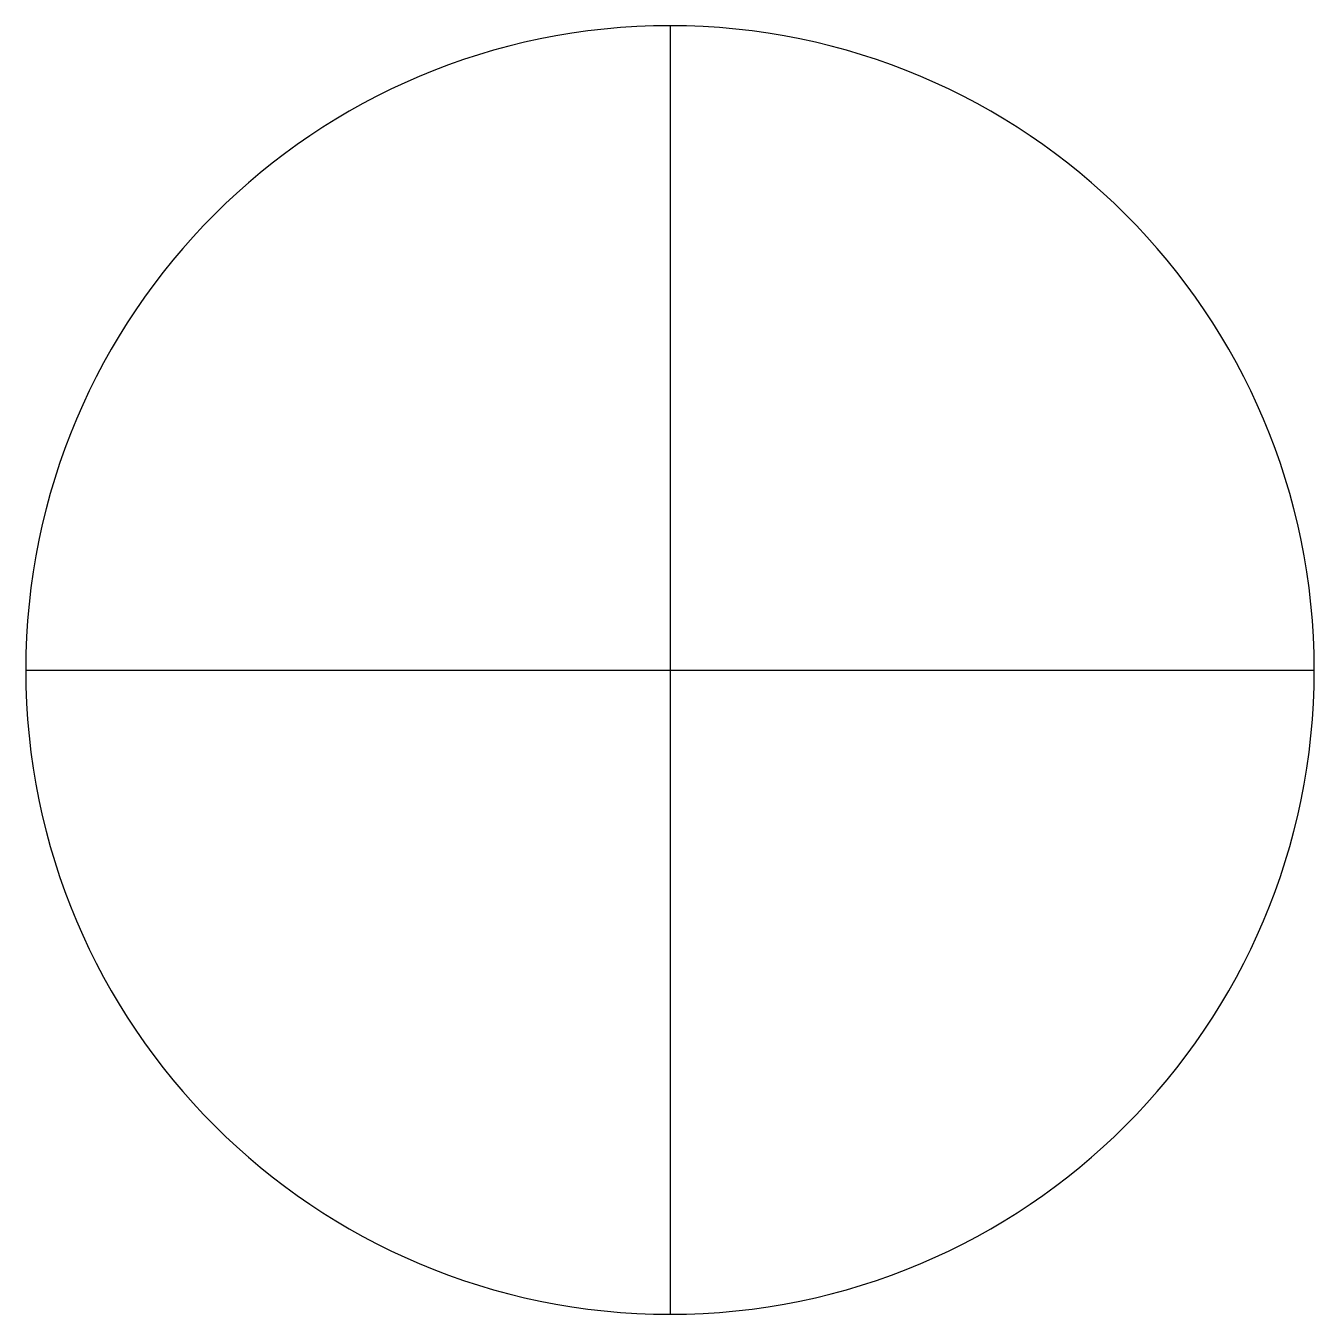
# Model space of a CAD drawing. Extents: x -1 to 1, y 1.5 to 3.5.
import ezdxf

# ---------------------------------------------------------------- set-up
doc = ezdxf.new("R2010")
doc.units = 0
doc.layers.get('0').update_dxf_attribs({"linetype": 'CONTINUOUS'})

msp = doc.modelspace()

# ---------------------------------------------------------------- linework, layer by layer
at = {"linetype": 'CONTINUOUS'}
for p, q in [((0, 3.5), (0, 1.5)), ((-1, 2.5), (1, 2.5))]:
    msp.add_line(p, q, dxfattribs=at)
for start, end in [(0, 180), (180, 0)]:
    msp.add_arc((0, 2.5), 1, start, end, dxfattribs=at)

doc.saveas('drawing.dxf')
